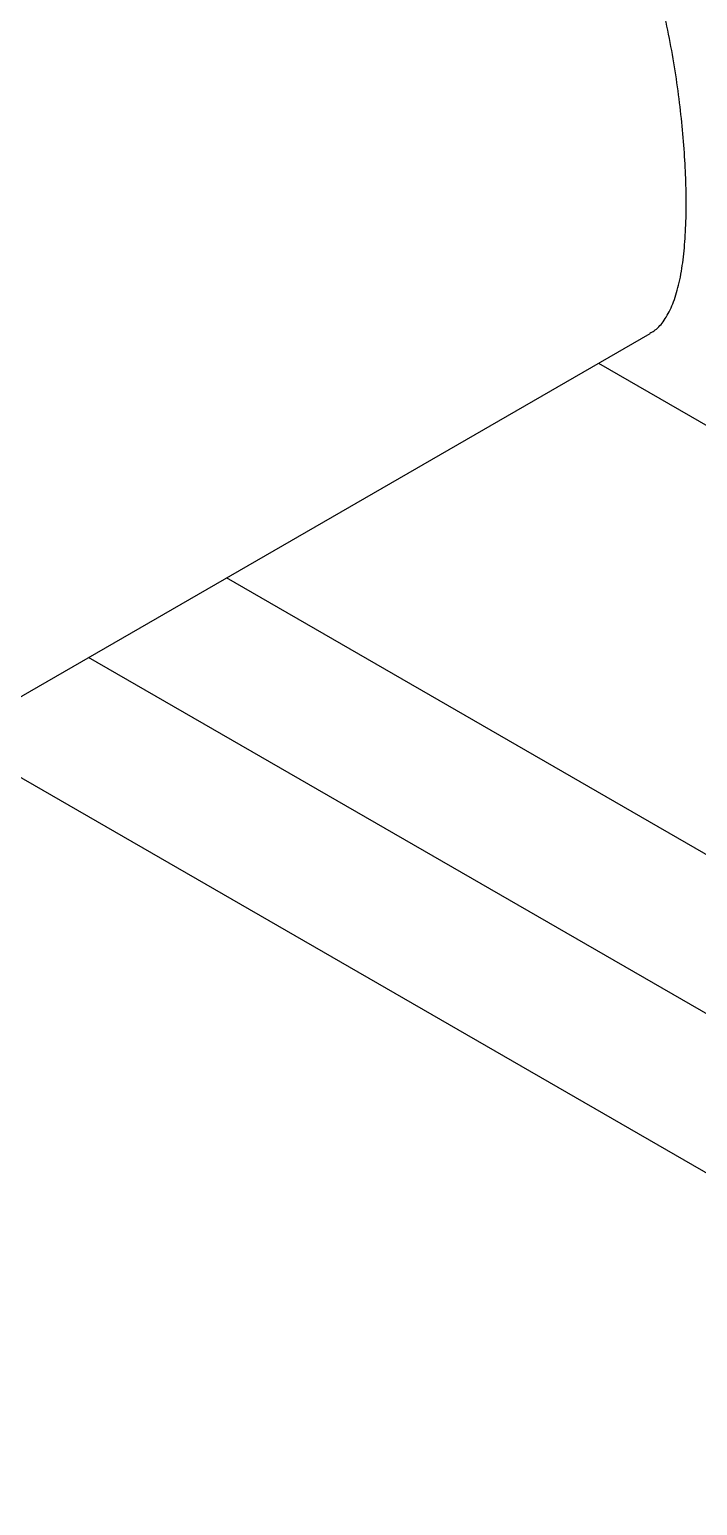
# Model space of a CAD drawing. Header units: inches. Extents: x 0.9 to 37.1, y -8.4 to 11.7.
# Drawn here: x 15.2788 to 15.3501, y 3.1509 to 3.3086 of the extents above; entities that cross this region are included whole.
import ezdxf

# ---------------------------------------------------------------- set-up
doc = ezdxf.new("R2010")
doc.units = ezdxf.units.IN
doc.header["$MEASUREMENT"] = 0

msp = doc.modelspace()

# ---------------------------------------------------------------- linework, layer by layer
at = {"color": 7, "linetype": 'Continuous', "lineweight": 25}
for p, q in [((15.27088158938635, 3.233279634408293), (15.34506279643641, 3.276103533705962)), ((15.33957788310017, 3.272937160635101), (15.42298659065119, 3.224786338684963)), ((15.42245763185666, 3.179242012306672), (15.2998665859162, 3.250012316739814)), ((15.4175179990402, 3.165085099304189), (15.28513519464148, 3.241508065574994)), ((15.41257756332923, 3.150925885218189), (15.27040140890678, 3.233002432117851))]:
    msp.add_line(p, q, dxfattribs=at)
msp.add_open_spline([(15.34503810886058, 3.276146958655183), (15.34519287448748, 3.276222241391322), (15.34573881055413, 3.276487801397619), (15.34650565685511, 3.277341886652552), (15.34734443297149, 3.278759511413158), (15.34800517644068, 3.280665708448747), (15.34848020793426, 3.28293285980243), (15.34878116631491, 3.285536553670581), (15.34892868600743, 3.288393513102997), (15.34893105570842, 3.291439461151322), (15.34880105064089, 3.294609231868476), (15.34855590742849, 3.297826057617574), (15.34818849122739, 3.30116827910809), (15.34769327420359, 3.304595718169791), (15.34706636137425, 3.308063740270387), (15.34627890385358, 3.311635074842566), (15.3453045402792, 3.315266992886728), (15.34411349648423, 3.318906354936516), (15.34268793326156, 3.322480430707652), (15.34098336186813, 3.325920364257803), (15.3389681938741, 3.329149081024355), (15.33673295143959, 3.331946689127954), (15.33428667014334, 3.334260085301736), (15.33169253662787, 3.336100733699508), (15.32902756419915, 3.337442829563058), (15.32635189015157, 3.338306343870258), (15.32373230455975, 3.338776462935054), (15.32104840186855, 3.338899494497171), (15.31833899773233, 3.338664487875993), (15.31565406250695, 3.338075397551139), (15.31302159499088, 3.337180457144102), (15.31139531198616, 3.336299796206506), (15.31056871238771, 3.335852177941247)], degree=3, knots=[0, 0, 0, 0, 0.01388753340142057, 0.04898830258710354, 0.08670025729529944, 0.12454156464421, 0.1622263082008486, 0.1970457577130672, 0.2319961602887676, 0.2668062877099982, 0.2983476353643034, 0.3299916996138578, 0.3615435932266093, 0.3934983948552216, 0.4255436272766594, 0.4575117658311699, 0.4926872609475483, 0.5279613124070929, 0.5631371012249976, 0.6008710818518087, 0.6387327178123487, 0.6764307395400092, 0.7110696700042649, 0.7458473335046789, 0.7804760972029962, 0.8108523058720694, 0.8413246534562259, 0.8717172441823617, 0.9034931966661177, 0.9353534193610744, 0.9671417352067694, 0.9999999999999999, 0.9999999999999999, 0.9999999999999999, 0.9999999999999999], dxfattribs=at)

doc.saveas('drawing.dxf')
